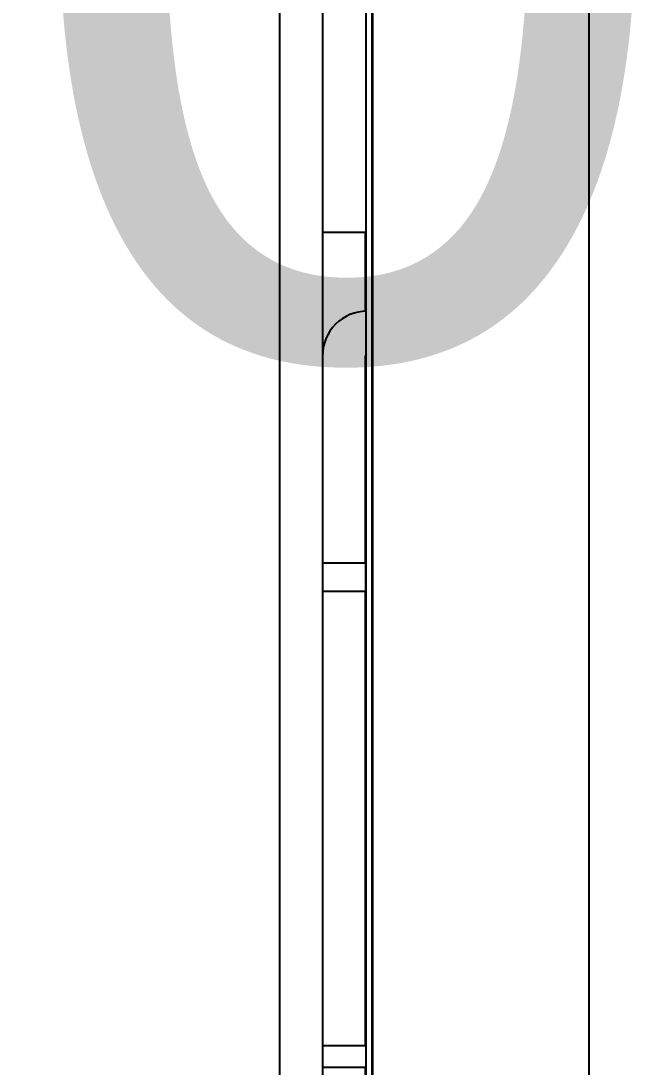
# Model space of a CAD drawing. Header units: millimetres. Extents: x -18178 to 96133, y -22425 to 61598.
# Drawn here: x 42420.5 to 42463.3, y 51242 to 51314.8 of the extents above; entities that cross this region are included whole.
import ezdxf
from ezdxf.enums import TextEntityAlignment as Align

# ---------------------------------------------------------------- set-up
doc = ezdxf.new("R2010")
doc.units = ezdxf.units.MM
for name, color, linetype in [('CH0650FE', 7, 'Continuous'), ('EAE-LVP-PANEL', 40, 'Continuous'), ('EAE-UPS PANEL-VERTV.', 7, 'Continuous'), ('MA1129FE', 7, 'Continuous'), ('MA1130FE', 7, 'Continuous'), ('MA1146FE', 7, 'Continuous'), ('NEW_RG0989FE', 7, 'Continuous'), ('NEW_TOP_PLATE_AL', 7, 'Continuous'), ('RG0989FE', 7, 'Continuous'), ('RG1044FE', 7, 'Continuous')]:
    doc.layers.add(name, color=color, linetype=linetype)
doc.layers.add('E-ELEC-EQPM', color=7, linetype='Continuous', lineweight=35)
doc.styles.get("Standard").update_dxf_attribs({"font": 'arial.ttf'})

# ---------------------------------------------------------------- blocks, each defined once
blk = doc.blocks.new('A$Ccc32f15b')
at = {"layer": 'CH0650FE', "color": 7, "linetype": 'Continuous'}
blk.add_line((97.32, 44.075), (129.82, 44.075), dxfattribs=at)
at = {"layer": 'MA1129FE', "color": 7, "linetype": 'Continuous'}
for p, q in [((99.9201, 44.225), (99.645, 44.225)), ((102.475, 44.225), (100.895, 44.225)), ((126.245, 44.225), (102.55, 44.225))]:
    blk.add_line(p, q, dxfattribs=at)
at = {"layer": 'MA1130FE', "color": 7, "linetype": 'Continuous'}
for p, q in [((94.925, 45.0025), (132.215, 45.0025)), ((131.7901, 44.2275), (95.3498, 44.2275))]:
    blk.add_line(p, q, dxfattribs=at)
at = {"layer": 'MA1146FE', "color": 7, "linetype": 'Continuous'}
for p, q in [((100.795, 44.225), (100.075, 44.225)), ((100.795, 44.225), (100.895, 44.225)), ((100.795, 44.075), (100.795, 44.225)), ((100.895, 44.225), (100.895, 44.075))]:
    blk.add_line(p, q, dxfattribs=at)
for radius, start in [(0.155, 180), (0.005, 210)]:
    blk.add_arc((100.075, 44.23), radius, start, 270, dxfattribs=at)
at = {"layer": 'NEW_RG0989FE', "color": 7, "linetype": 'Continuous'}
for p, q in [((102.475, 44.075), (102.475, 44.2275)), ((102.55, 44.075), (102.55, 44.2275))]:
    blk.add_line(p, q, dxfattribs=at)
at = {"layer": 'NEW_TOP_PLATE_AL', "color": 7, "linetype": 'Continuous'}
blk.add_line((96.195, 43.9251), (130.865, 43.9251), dxfattribs=at)
at = {"layer": 'RG0989FE', "color": 7, "linetype": 'Continuous'}
for p, q in [((102.475, 44.075), (102.475, 44.2275)), ((102.55, 44.075), (102.55, 44.2275))]:
    blk.add_line(p, q, dxfattribs=at)
at = {"layer": 'RG1044FE', "color": 7, "linetype": 'Continuous'}
blk.add_line((99.645, 44.075), (99.645, 44.2275), dxfattribs=at)
blk = doc.blocks.new('ups-panel')
at = {"layer": 'EAE-UPS PANEL-VERTV.', "xscale": 20, "yscale": 20, "zscale": 20}
blk.add_blockref('A$Ccc32f15b', (5.1, -450.025, 1985.5), dxfattribs=at)

msp = doc.modelspace()

# ---------------------------------------------------------------- linework, layer by layer
at = {"layer": 'E-ELEC-EQPM'}
msp.add_lwpolyline([(41530.00043, 52699.1355), (42445.00043, 52699.1355), (42445.00043, 50045.1355), (41530.00043, 50045.1355)], close=True, dxfattribs=at)

# ---------------------------------------------------------------- block references
at = {"layer": 'EAE-UPS PANEL-VERTV.', "rotation": 270}
msp.add_blockref('ups-panel', (42010.0646, 53298.13576), dxfattribs=at)

# ---------------------------------------------------------------- texts
at = {"layer": 'EAE-LVP-PANEL', "color": 7}
msp.add_text('2000A/P10', height=60, dxfattribs=at).set_placement((42259.20775, 51322.72905, 1988.6), align=Align.MIDDLE)

doc.saveas('drawing.dxf')
